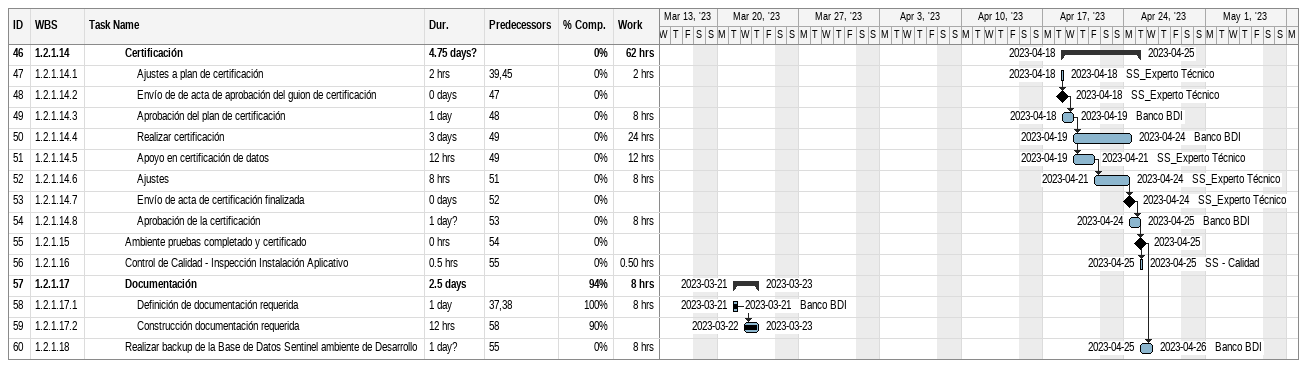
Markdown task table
| ID | WBS | Task | Duration | Start | Finish | Predecessors | Resources | % complete | Work (h) |
|---|---|---|---|---|---|---|---|---|---|
| 46 | 1.2.1.14 | **Certificación** | 4.75d? | 2023-04-18 | 2023-04-25 |  |  | 0 | 62 |
| 47 | 1.2.1.14.1 | Ajustes a plan de certificación | 2h | 2023-04-18 | 2023-04-18 | 39, 45 | SS_Experto Técnico | 0 | 2 |
| 48 | 1.2.1.14.2 | Envío de de acta de aprobación del guion de certificación | 0d | 2023-04-18 | 2023-04-18 | 47 | SS_Experto Técnico | 0 |  |
| 49 | 1.2.1.14.3 | Aprobación del plan de certificación | 1d | 2023-04-18 | 2023-04-19 | 48 | Banco BDI | 0 | 8 |
| 50 | 1.2.1.14.4 | Realizar certificación | 3d | 2023-04-19 | 2023-04-24 | 49 | Banco BDI | 0 | 24 |
| 51 | 1.2.1.14.5 | Apoyo en certificación de datos | 12h | 2023-04-19 | 2023-04-21 | 49 | SS_Experto Técnico | 0 | 12 |
| 52 | 1.2.1.14.6 | Ajustes | 8h | 2023-04-21 | 2023-04-24 | 51 | SS_Experto Técnico | 0 | 8 |
| 53 | 1.2.1.14.7 | Envío de acta de certificación finalizada | 0d | 2023-04-24 | 2023-04-24 | 52 | SS_Experto Técnico | 0 |  |
| 54 | 1.2.1.14.8 | Aprobación de la certificación | 1d? | 2023-04-24 | 2023-04-25 | 53 | Banco BDI | 0 | 8 |
| 55 | 1.2.1.15 | Ambiente pruebas completado y certificado | 0h | 2023-04-25 | 2023-04-25 | 54 |  | 0 |  |
| 56 | 1.2.1.16 | Control de Calidad - Inspección Instalación Aplicativo | 0.5h | 2023-04-25 | 2023-04-25 | 55 | SS - Calidad | 0 | 0.50 |
| 57 | 1.2.1.17 | **Documentación** | 2.5d | 2023-03-21 | 2023-03-23 |  |  | 94 | 8 |
| 58 | 1.2.1.17.1 | Definición de documentación requerida | 1d | 2023-03-21 | 2023-03-21 | 37, 38 | Banco BDI | 100 | 8 |
| 59 | 1.2.1.17.2 | Construcción documentación requerida | 12h | 2023-03-22 | 2023-03-23 | 58 |  | 90 |  |
| 60 | 1.2.1.18 | Realizar backup de la Base de Datos Sentinel ambiente de Desarrollo | 1d? | 2023-04-25 | 2023-04-26 | 55 | Banco BDI | 0 | 8 |
